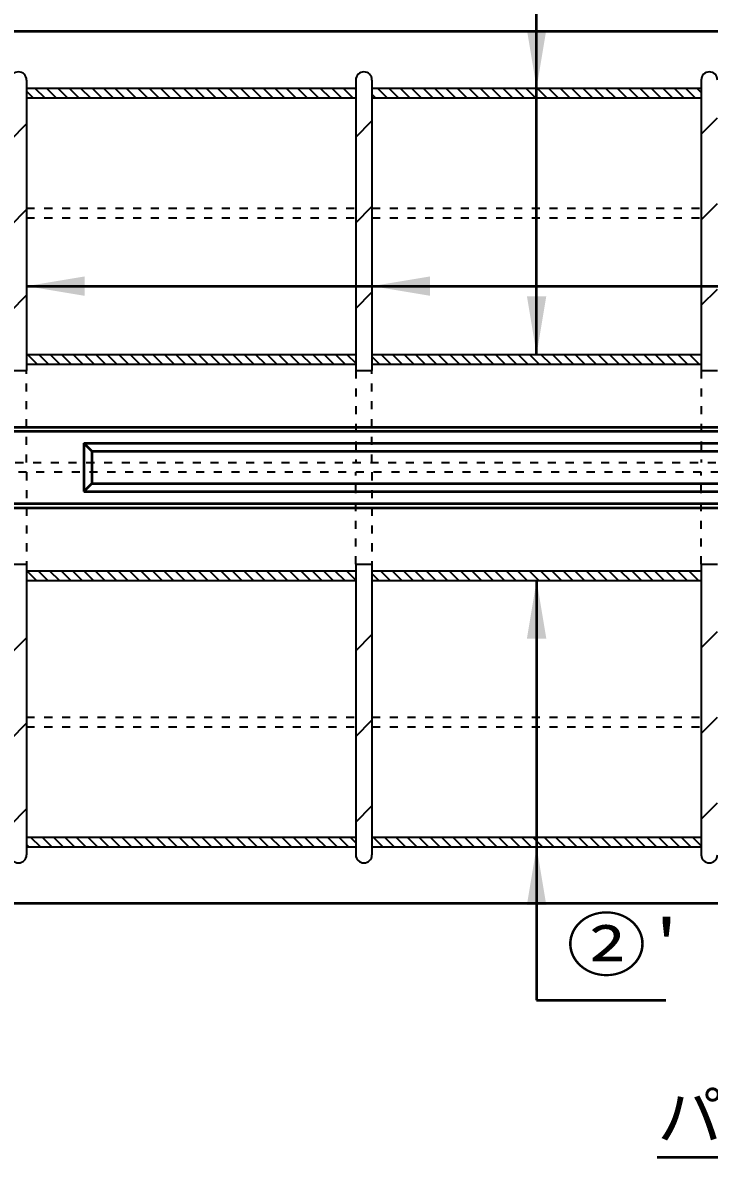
# Model space of a CAD drawing. Units: millimetres, scale not verified. Extents: x 100 to 4105, y 100 to 2870.
# Drawn here: x 3258 to 3683, y 1772 to 2474 of the extents above; entities that cross this region are included whole.
import ezdxf
from ezdxf.enums import TextEntityAlignment as Align

# ---------------------------------------------------------------- set-up
doc = ezdxf.new("R2010")
doc.units = ezdxf.units.MM
doc.header["$LTSCALE"] = 5
doc.linetypes.add('USER1', pattern=[2.2, 1, -1.2])
doc.layers.add('V-nasSTD', color=7, linetype='Continuous', lineweight=35)
doc.styles.add('ＭＳ ゴシック', font='')
doc.styles.get('ＭＳ ゴシック').set_extended_font_data('MS Gothic')

msp = doc.modelspace()

# ---------------------------------------------------------------- hatches: boundary and pattern name
at = {"layer": 'V-nasSTD'}
for points in [[(3582.168, 2469.887), (3576.168, 2433.887), (3570.168, 2469.887)], [(3296.168, 2317.208), (3260.168, 2311.208), (3296.168, 2305.208)], [(3510.168, 2317.208), (3474.168, 2311.208), (3510.168, 2305.208)], [(3582.168, 2304.887), (3576.168, 2268.887), (3570.168, 2304.887)], [(3582.168, 2092.887), (3576.168, 2128.887), (3570.168, 2092.887)], [(3582.168, 1927.887), (3576.168, 1963.887), (3570.168, 1927.887)]]:
    msp.add_hatch(color=256, dxfattribs=at).paths.add_polyline_path(points)

# ---------------------------------------------------------------- linework, layer by layer
at = {"layer": 'V-nasSTD', "lineweight": 50}
for p, q in [((3576.168, 2268.887), (3576.168, 2498.887)), ((3934.168, 2468.887), (1934.168, 2468.887)), ((3260.168, 2311.208), (4034.168, 2311.208)), ((3195.668, 2223.887), (3934.168, 2223.887)), ((3195.668, 2221.387), (3934.168, 2221.387)), ((3295.668, 2213.887), (3834.168, 2213.887)), ((3295.668, 2213.887), (3295.668, 2183.887)), ((3300.668, 2208.887), (3295.668, 2213.887)), ((3300.668, 2208.887), (3829.168, 2208.887)), ((3300.668, 2208.887), (3300.668, 2188.887)), ((3300.668, 2188.887), (3295.668, 2183.887)), ((3300.668, 2188.887), (3829.168, 2188.887)), ((3295.668, 2183.887), (3834.168, 2183.887)), ((3934.168, 2176.387), (3195.668, 2176.387)), ((3195.668, 2173.887), (3934.168, 2173.887)), ((3576.168, 2128.887), (3576.168, 1868.887)), ((3195.668, 1928.887), (3934.168, 1928.887)), ((3576.168, 1868.887), (3656.168, 1868.887)), ((3650.96, 1771.559), (3934.168, 1771.559))]:
    msp.add_line(p, q, dxfattribs=at)
at = {"layer": 'V-nasSTD'}
for p, q in [((3260.168, 2438.887), (3260.168, 2258.887)), ((3464.168, 2438.887), (3464.168, 2258.887)), ((3474.168, 2438.887), (3474.168, 2258.887)), ((3678.168, 2438.887), (3678.168, 2258.887)), ((3260.168, 2433.887), (3464.168, 2433.887)), ((3260.168, 2432.042), (3264.323, 2427.887)), ((3265.394, 2433.887), (3271.394, 2427.887)), ((3272.465, 2433.887), (3278.465, 2427.887)), ((3279.536, 2433.887), (3285.536, 2427.887)), ((3286.607, 2433.887), (3292.607, 2427.887)), ((3293.678, 2433.887), (3299.678, 2427.887)), ((3300.749, 2433.887), (3306.749, 2427.887)), ((3307.82, 2433.887), (3313.82, 2427.887)), ((3314.891, 2433.887), (3320.891, 2427.887)), ((3321.962, 2433.887), (3327.962, 2427.887)), ((3329.034, 2433.887), (3335.034, 2427.887)), ((3336.105, 2433.887), (3342.105, 2427.887)), ((3343.176, 2433.887), (3349.176, 2427.887)), ((3350.247, 2433.887), (3356.247, 2427.887)), ((3357.318, 2433.887), (3363.318, 2427.887)), ((3364.389, 2433.887), (3370.389, 2427.887)), ((3371.46, 2433.887), (3377.46, 2427.887)), ((3378.531, 2433.887), (3384.531, 2427.887)), ((3385.602, 2433.887), (3391.602, 2427.887)), ((3392.673, 2433.887), (3398.673, 2427.887)), ((3399.744, 2433.887), (3405.744, 2427.887)), ((3406.815, 2433.887), (3412.815, 2427.887)), ((3413.886, 2433.887), (3419.886, 2427.887)), ((3420.957, 2433.887), (3426.957, 2427.887)), ((3428.029, 2433.887), (3434.029, 2427.887)), ((3435.1, 2433.887), (3441.1, 2427.887)), ((3442.171, 2433.887), (3448.171, 2427.887)), ((3449.242, 2433.887), (3455.242, 2427.887)), ((3456.313, 2433.887), (3462.313, 2427.887)), ((3463.384, 2433.887), (3464.168, 2433.103)), ((3474.168, 2433.887), (3678.168, 2433.887)), ((3477.526, 2433.887), (3483.526, 2427.887)), ((3484.597, 2433.887), (3490.597, 2427.887)), ((3491.668, 2433.887), (3497.668, 2427.887)), ((3498.739, 2433.887), (3504.739, 2427.887)), ((3505.81, 2433.887), (3511.81, 2427.887)), ((3512.881, 2433.887), (3518.881, 2427.887)), ((3519.952, 2433.887), (3525.952, 2427.887)), ((3527.023, 2433.887), (3533.023, 2427.887)), ((3534.095, 2433.887), (3540.095, 2427.887)), ((3541.166, 2433.887), (3547.166, 2427.887)), ((3548.237, 2433.887), (3554.237, 2427.887)), ((3555.308, 2433.887), (3561.308, 2427.887)), ((3562.379, 2433.887), (3568.379, 2427.887)), ((3569.45, 2433.887), (3575.45, 2427.887)), ((3576.521, 2433.887), (3582.521, 2427.887)), ((3583.592, 2433.887), (3589.592, 2427.887)), ((3590.663, 2433.887), (3596.663, 2427.887)), ((3597.734, 2433.887), (3603.734, 2427.887)), ((3604.805, 2433.887), (3610.805, 2427.887)), ((3611.876, 2433.887), (3617.876, 2427.887)), ((3618.947, 2433.887), (3624.947, 2427.887)), ((3626.018, 2433.887), (3632.018, 2427.887)), ((3633.089, 2433.887), (3639.089, 2427.887)), ((3640.161, 2433.887), (3646.161, 2427.887)), ((3647.232, 2433.887), (3653.232, 2427.887)), ((3654.303, 2433.887), (3660.303, 2427.887)), ((3661.374, 2433.887), (3667.374, 2427.887)), ((3668.445, 2433.887), (3674.445, 2427.887)), ((3675.516, 2433.887), (3678.168, 2431.235)), ((3260.168, 2427.887), (3464.168, 2427.887)), ((3474.168, 2430.174), (3476.455, 2427.887)), ((3474.168, 2427.887), (3678.168, 2427.887)), ((3250.168, 2401.639), (3260.168, 2411.639)), ((3464.168, 2403.507), (3474.168, 2413.507)), ((3678.168, 2405.375), (3688.168, 2415.375)), ((3678.168, 2352.342), (3688.168, 2362.342)), ((3250.168, 2348.606), (3260.168, 2358.606)), ((3464.168, 2350.474), (3474.168, 2360.474)), ((3250.168, 2295.573), (3260.168, 2305.573)), ((3464.168, 2297.441), (3474.168, 2307.441)), ((3678.168, 2299.309), (3688.168, 2309.309)), ((3260.168, 2268.887), (3464.168, 2268.887)), ((3260.688, 2268.887), (3266.688, 2262.887)), ((3267.759, 2268.887), (3273.759, 2262.887)), ((3274.83, 2268.887), (3280.83, 2262.887)), ((3281.902, 2268.887), (3287.902, 2262.887)), ((3288.973, 2268.887), (3294.973, 2262.887)), ((3296.044, 2268.887), (3302.044, 2262.887)), ((3303.115, 2268.887), (3309.115, 2262.887)), ((3310.186, 2268.887), (3316.186, 2262.887)), ((3317.257, 2268.887), (3323.257, 2262.887)), ((3324.328, 2268.887), (3330.328, 2262.887)), ((3331.399, 2268.887), (3337.399, 2262.887)), ((3338.47, 2268.887), (3344.47, 2262.887)), ((3345.541, 2268.887), (3351.541, 2262.887)), ((3352.612, 2268.887), (3358.612, 2262.887)), ((3359.683, 2268.887), (3365.683, 2262.887)), ((3366.754, 2268.887), (3372.754, 2262.887)), ((3373.825, 2268.887), (3379.825, 2262.887)), ((3380.896, 2268.887), (3386.896, 2262.887)), ((3387.968, 2268.887), (3393.968, 2262.887)), ((3395.039, 2268.887), (3401.039, 2262.887)), ((3402.11, 2268.887), (3408.11, 2262.887)), ((3409.181, 2268.887), (3415.181, 2262.887)), ((3416.252, 2268.887), (3422.252, 2262.887)), ((3423.323, 2268.887), (3429.323, 2262.887)), ((3430.394, 2268.887), (3436.394, 2262.887)), ((3437.465, 2268.887), (3443.465, 2262.887)), ((3444.536, 2268.887), (3450.536, 2262.887)), ((3451.607, 2268.887), (3457.607, 2262.887)), ((3458.678, 2268.887), (3464.168, 2263.397)), ((3474.168, 2268.887), (3678.168, 2268.887)), ((3474.168, 2267.54), (3478.82, 2262.887)), ((3479.891, 2268.887), (3485.891, 2262.887)), ((3486.962, 2268.887), (3492.962, 2262.887)), ((3494.034, 2268.887), (3500.034, 2262.887)), ((3501.105, 2268.887), (3507.105, 2262.887)), ((3508.176, 2268.887), (3514.176, 2262.887)), ((3515.247, 2268.887), (3521.247, 2262.887)), ((3522.318, 2268.887), (3528.318, 2262.887)), ((3529.389, 2268.887), (3535.389, 2262.887)), ((3536.46, 2268.887), (3542.46, 2262.887)), ((3543.531, 2268.887), (3549.531, 2262.887)), ((3550.602, 2268.887), (3556.602, 2262.887)), ((3557.673, 2268.887), (3563.673, 2262.887)), ((3564.744, 2268.887), (3570.744, 2262.887)), ((3571.815, 2268.887), (3577.815, 2262.887)), ((3578.886, 2268.887), (3584.886, 2262.887)), ((3585.957, 2268.887), (3591.957, 2262.887)), ((3593.029, 2268.887), (3599.029, 2262.887)), ((3600.1, 2268.887), (3606.1, 2262.887)), ((3607.171, 2268.887), (3613.171, 2262.887)), ((3614.242, 2268.887), (3620.242, 2262.887)), ((3621.313, 2268.887), (3627.313, 2262.887)), ((3628.384, 2268.887), (3634.384, 2262.887)), ((3635.455, 2268.887), (3641.455, 2262.887)), ((3642.526, 2268.887), (3648.526, 2262.887)), ((3649.597, 2268.887), (3655.597, 2262.887)), ((3656.668, 2268.887), (3662.668, 2262.887)), ((3663.739, 2268.887), (3669.739, 2262.887)), ((3670.81, 2268.887), (3676.81, 2262.887)), ((3677.881, 2268.887), (3678.168, 2268.601)), ((3250.168, 2258.887), (3260.168, 2258.887)), ((3260.168, 2262.887), (3464.168, 2262.887)), ((3464.168, 2258.887), (3474.168, 2258.887)), ((3474.168, 2262.887), (3678.168, 2262.887)), ((3678.168, 2258.887), (3688.168, 2258.887)), ((3250.168, 2138.887), (3260.168, 2138.887)), ((3260.168, 2138.887), (3260.168, 1958.887)), ((3464.168, 2138.887), (3464.168, 1958.887)), ((3464.168, 2138.887), (3474.168, 2138.887)), ((3464.168, 2138.342), (3464.712, 2138.887)), ((3474.168, 2138.887), (3474.168, 1958.887)), ((3678.168, 2138.887), (3678.168, 1958.887)), ((3678.168, 2138.887), (3688.168, 2138.887)), ((3260.168, 2134.887), (3464.168, 2134.887)), ((3260.338, 2134.887), (3266.338, 2128.887)), ((3267.409, 2134.887), (3273.409, 2128.887)), ((3274.48, 2134.887), (3280.48, 2128.887)), ((3281.551, 2134.887), (3287.551, 2128.887)), ((3288.622, 2134.887), (3294.622, 2128.887)), ((3295.693, 2134.887), (3301.693, 2128.887)), ((3302.764, 2134.887), (3308.764, 2128.887)), ((3309.836, 2134.887), (3315.836, 2128.887)), ((3316.907, 2134.887), (3322.907, 2128.887)), ((3323.978, 2134.887), (3329.978, 2128.887)), ((3331.049, 2134.887), (3337.049, 2128.887)), ((3338.12, 2134.887), (3344.12, 2128.887)), ((3345.191, 2134.887), (3351.191, 2128.887)), ((3352.262, 2134.887), (3358.262, 2128.887)), ((3359.333, 2134.887), (3365.333, 2128.887)), ((3366.404, 2134.887), (3372.404, 2128.887)), ((3373.475, 2134.887), (3379.475, 2128.887)), ((3380.546, 2134.887), (3386.546, 2128.887)), ((3387.617, 2134.887), (3393.617, 2128.887)), ((3394.688, 2134.887), (3400.688, 2128.887)), ((3401.759, 2134.887), (3407.759, 2128.887)), ((3408.83, 2134.887), (3414.83, 2128.887)), ((3415.902, 2134.887), (3421.902, 2128.887)), ((3422.973, 2134.887), (3428.973, 2128.887)), ((3430.044, 2134.887), (3436.044, 2128.887)), ((3437.115, 2134.887), (3443.115, 2128.887)), ((3444.186, 2134.887), (3450.186, 2128.887)), ((3451.257, 2134.887), (3457.257, 2128.887)), ((3458.328, 2134.887), (3464.168, 2129.047)), ((3474.168, 2134.887), (3678.168, 2134.887)), ((3474.168, 2133.189), (3478.47, 2128.887)), ((3479.541, 2134.887), (3485.541, 2128.887)), ((3486.612, 2134.887), (3492.612, 2128.887)), ((3493.683, 2134.887), (3499.683, 2128.887)), ((3500.754, 2134.887), (3506.754, 2128.887)), ((3507.825, 2134.887), (3513.825, 2128.887)), ((3514.896, 2134.887), (3520.896, 2128.887)), ((3521.968, 2134.887), (3527.968, 2128.887)), ((3529.039, 2134.887), (3535.039, 2128.887)), ((3536.11, 2134.887), (3542.11, 2128.887)), ((3543.181, 2134.887), (3549.181, 2128.887)), ((3550.252, 2134.887), (3556.252, 2128.887)), ((3557.323, 2134.887), (3563.323, 2128.887)), ((3564.394, 2134.887), (3570.394, 2128.887)), ((3571.465, 2134.887), (3577.465, 2128.887)), ((3578.536, 2134.887), (3584.536, 2128.887)), ((3585.607, 2134.887), (3591.607, 2128.887)), ((3592.678, 2134.887), (3598.678, 2128.887)), ((3599.749, 2134.887), (3605.749, 2128.887)), ((3606.82, 2134.887), (3612.82, 2128.887)), ((3613.891, 2134.887), (3619.891, 2128.887)), ((3620.962, 2134.887), (3626.962, 2128.887)), ((3628.034, 2134.887), (3634.034, 2128.887)), ((3635.105, 2134.887), (3641.105, 2128.887)), ((3642.176, 2134.887), (3648.176, 2128.887)), ((3649.247, 2134.887), (3655.247, 2128.887)), ((3656.318, 2134.887), (3662.318, 2128.887)), ((3663.389, 2134.887), (3669.389, 2128.887)), ((3670.46, 2134.887), (3676.46, 2128.887)), ((3677.531, 2134.887), (3678.168, 2134.25)), ((3260.168, 2128.887), (3464.168, 2128.887)), ((3474.168, 2128.887), (3678.168, 2128.887)), ((3464.168, 2085.309), (3474.168, 2095.309)), ((3678.168, 2087.177), (3688.168, 2097.177)), ((3250.168, 2083.441), (3260.168, 2093.441)), ((3250.168, 2030.408), (3260.168, 2040.408)), ((3464.168, 2032.276), (3474.168, 2042.276)), ((3678.168, 2034.144), (3688.168, 2044.144)), ((3464.168, 1979.243), (3474.168, 1989.243)), ((3678.168, 1981.111), (3688.168, 1991.111)), ((3250.168, 1977.375), (3260.168, 1987.375)), ((3260.168, 1969.887), (3464.168, 1969.887)), ((3262.703, 1969.887), (3268.703, 1963.887)), ((3269.775, 1969.887), (3275.775, 1963.887)), ((3276.846, 1969.887), (3282.846, 1963.887)), ((3283.917, 1969.887), (3289.917, 1963.887)), ((3290.988, 1969.887), (3296.988, 1963.887)), ((3298.059, 1969.887), (3304.059, 1963.887)), ((3305.13, 1969.887), (3311.13, 1963.887)), ((3312.201, 1969.887), (3318.201, 1963.887)), ((3319.272, 1969.887), (3325.272, 1963.887)), ((3326.343, 1969.887), (3332.343, 1963.887)), ((3333.414, 1969.887), (3339.414, 1963.887)), ((3340.485, 1969.887), (3346.485, 1963.887)), ((3347.556, 1969.887), (3353.556, 1963.887)), ((3354.627, 1969.887), (3360.627, 1963.887)), ((3361.698, 1969.887), (3367.698, 1963.887)), ((3368.769, 1969.887), (3374.769, 1963.887)), ((3375.841, 1969.887), (3381.841, 1963.887)), ((3382.912, 1969.887), (3388.912, 1963.887)), ((3389.983, 1969.887), (3395.983, 1963.887)), ((3397.054, 1969.887), (3403.054, 1963.887)), ((3404.125, 1969.887), (3410.125, 1963.887)), ((3411.196, 1969.887), (3417.196, 1963.887)), ((3418.267, 1969.887), (3424.267, 1963.887)), ((3425.338, 1969.887), (3431.338, 1963.887)), ((3432.409, 1969.887), (3438.409, 1963.887)), ((3439.48, 1969.887), (3445.48, 1963.887)), ((3446.551, 1969.887), (3452.551, 1963.887)), ((3453.622, 1969.887), (3459.622, 1963.887)), ((3460.693, 1969.887), (3464.168, 1966.413)), ((3474.168, 1969.887), (3678.168, 1969.887)), ((3474.836, 1969.887), (3480.836, 1963.887)), ((3481.907, 1969.887), (3487.907, 1963.887)), ((3488.978, 1969.887), (3494.978, 1963.887)), ((3496.049, 1969.887), (3502.049, 1963.887)), ((3503.12, 1969.887), (3509.12, 1963.887)), ((3510.191, 1969.887), (3516.191, 1963.887)), ((3517.262, 1969.887), (3523.262, 1963.887)), ((3524.333, 1969.887), (3530.333, 1963.887)), ((3531.404, 1969.887), (3537.404, 1963.887)), ((3538.475, 1969.887), (3544.475, 1963.887)), ((3545.546, 1969.887), (3551.546, 1963.887)), ((3552.617, 1969.887), (3558.617, 1963.887)), ((3559.688, 1969.887), (3565.688, 1963.887)), ((3566.759, 1969.887), (3572.759, 1963.887)), ((3573.83, 1969.887), (3579.83, 1963.887)), ((3580.902, 1969.887), (3586.902, 1963.887)), ((3587.973, 1969.887), (3593.973, 1963.887)), ((3595.044, 1969.887), (3601.044, 1963.887)), ((3602.115, 1969.887), (3608.115, 1963.887)), ((3609.186, 1969.887), (3615.186, 1963.887)), ((3616.257, 1969.887), (3622.257, 1963.887)), ((3623.328, 1969.887), (3629.328, 1963.887)), ((3630.399, 1969.887), (3636.399, 1963.887)), ((3637.47, 1969.887), (3643.47, 1963.887)), ((3644.541, 1969.887), (3650.541, 1963.887)), ((3651.612, 1969.887), (3657.612, 1963.887)), ((3658.683, 1969.887), (3664.683, 1963.887)), ((3665.754, 1969.887), (3671.754, 1963.887)), ((3672.825, 1969.887), (3678.168, 1964.545)), ((3260.168, 1965.352), (3261.632, 1963.887)), ((3260.168, 1963.887), (3464.168, 1963.887)), ((3474.168, 1963.887), (3678.168, 1963.887))]:
    msp.add_line(p, q, dxfattribs=at)
at = {"layer": 'V-nasSTD', "linetype": 'USER1'}
for p, q in [((3260.168, 2359.529), (3464.168, 2359.529)), ((3474.168, 2359.529), (3678.168, 2359.529)), ((3260.168, 2353.529), (3464.168, 2353.529)), ((3474.168, 2353.529), (3678.168, 2353.529)), ((3260.168, 2201.887), (3260.168, 2258.887)), ((3464.168, 2258.887), (3464.168, 2201.887)), ((3474.168, 2201.887), (3474.168, 2258.887)), ((3678.168, 2258.887), (3678.168, 2201.887)), ((2934.168, 2201.887), (3909.168, 2201.887)), ((3909.168, 2195.887), (2934.168, 2195.887)), ((3260.168, 2195.887), (3260.168, 2138.887)), ((3464.168, 2138.887), (3464.168, 2195.887)), ((3474.168, 2195.887), (3474.168, 2138.887)), ((3678.168, 2138.887), (3678.168, 2195.887)), ((3260.168, 2044.244), (3464.168, 2044.244)), ((3260.168, 2038.244), (3464.168, 2038.244)), ((3474.168, 2044.244), (3678.168, 2044.244)), ((3474.168, 2038.244), (3678.168, 2038.244))]:
    msp.add_line(p, q, dxfattribs=at)
at = {"layer": 'V-nasSTD'}
for centre, start, end in [((3255.168, 2438.887), 0, 180), ((3469.168, 2438.887), 0, 180), ((3683.168, 2438.887), 0, 180), ((3255.168, 1958.887), 180, 0), ((3469.168, 1958.887), 180, 0), ((3683.168, 1958.887), 180, 0)]:
    msp.add_arc(centre, 5, start, end, dxfattribs=at)

# ---------------------------------------------------------------- texts
at = {"layer": 'V-nasSTD', "style": 'ＭＳ ゴシック', "width": 1.15}
msp.add_text("②'", height=31.67, dxfattribs=at).set_placement((3594.568, 1919.087), align=Align.TOP_LEFT)
at = {"layer": 'V-nasSTD', "style": 'ＭＳ ゴシック'}
msp.add_text('パッキン溝無し', height=29.56, dxfattribs=at).set_placement((3650.96, 1811.879), align=Align.TOP_LEFT)

doc.saveas('drawing.dxf')
